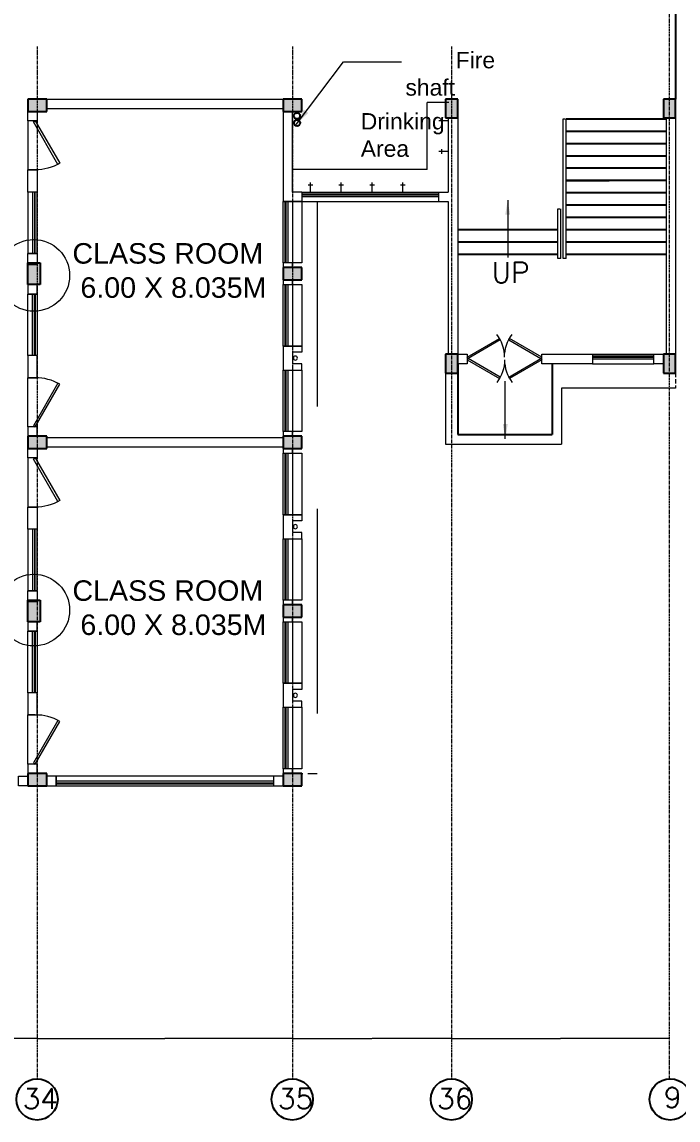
# Model space of a CAD drawing. Header units: inches. Extents: x 719368 to 6315912, y -2624014 to 446967.
# Drawn here: x 6135865 to 6151884, y -2497100 to -2470300 of the extents above; entities that cross this region are included whole.
import ezdxf
from ezdxf.lldxf.tags import DXFTag

# ---------------------------------------------------------------- set-up
doc = ezdxf.new("R2010")
doc.units = ezdxf.units.IN
doc.header["$LTSCALE"] = 20
doc.header["$MEASUREMENT"] = 0
doc.header["$PDMODE"] = 3
for name, pattern in [('CENTER', [2, 1.25, -0.25, 0.25, -0.25]), ('CENTER2', [1.125, 0.75, -0.125, 0.125, -0.125]), ('DASHED2', [0.375, 0.25, -0.125]), ('HIDDEN', [0.375, 0.25, -0.125])]:
    doc.linetypes.add(name, pattern=pattern)
doc.layers.get('0').update_dxf_attribs({"color": 51, "lineweight": 30})
doc.layers.get('Defpoints').update_dxf_attribs({"lineweight": 25})
for name, color, linetype in [('BL', 1, 'Continuous'), ('expension joint', 248, 'Continuous'), ('grid text', 140, 'Continuous'), ('STAIRS', 1, 'Continuous')]:
    doc.layers.add(name, color=color, linetype=linetype)
for name, color, linetype, lineweight in [('CLL LEV.', 252, 'Continuous', 18), ('COLUMN', 2, 'Continuous', 25), ('DIM', 7, 'Continuous', 13), ('DOOR', 43, 'Continuous', 13), ('FIXTURE', 15, 'DASHDOT', 9), ('glass', 5, 'Continuous', 18), ('GRID', 202, 'CENTER', 5), ('PROJ.', 30, 'DASHED2', 13), ('Railing', 34, 'Continuous', 20), ('Text', 7, 'Continuous', 15), ('Ventilator', 6, 'DASHED', 20), ('WALL', 1, 'Continuous', 18), ('window', 71, 'Continuous', 18), ('Window-Wall', 7, 'Continuous', 20)]:
    doc.layers.add(name, color=color, linetype=linetype, lineweight=lineweight)
doc.styles.add('L120', font='simplex.shx', dxfattribs={"height": 1})
doc.styles.add('Tabrej', font='romans.shx')
tags = doc.linetypes.add('DASHDOT', pattern=[1, 0.5, -0.25, 0, -0.25]).pattern_tags.tags
tags[10:11] = [DXFTag(74, 4), DXFTag(75, 0), DXFTag(340, '0'), DXFTag(46, 1.0), DXFTag(50, 0.0), DXFTag(44, 0.0), DXFTag(45, 0.0)]
tags[8:9] = [DXFTag(74, 4), DXFTag(75, 0), DXFTag(340, '0'), DXFTag(46, 1.0), DXFTag(50, 0.0), DXFTag(44, 0.0), DXFTag(45, 0.0)]
tags[6:7] = [DXFTag(74, 4), DXFTag(75, 0), DXFTag(340, '0'), DXFTag(46, 1.0), DXFTag(50, 0.0), DXFTag(44, 0.0), DXFTag(45, 0.0)]
tags[4:5] = [DXFTag(74, 4), DXFTag(75, 0), DXFTag(340, '0'), DXFTag(46, 1.0), DXFTag(50, 0.0), DXFTag(44, 0.0), DXFTag(45, 0.0)]
tags = doc.linetypes.add('DASHED', pattern=[0.75, 0.5, -0.25]).pattern_tags.tags
tags[6:7] = [DXFTag(74, 4), DXFTag(75, 0), DXFTag(340, '0'), DXFTag(46, 1.0), DXFTag(50, 0.0), DXFTag(44, 0.0), DXFTag(45, 0.0)]
tags[4:5] = [DXFTag(74, 4), DXFTag(75, 0), DXFTag(340, '0'), DXFTag(46, 1.0), DXFTag(50, 0.0), DXFTag(44, 0.0), DXFTag(45, 0.0)]
doc.dimstyles.new('Current Dim style', dxfattribs={"dimscale": 0.3, "dimtxt": 1.8, "dimasz": 1.2, "dimexe": 0.18, "dimexo": 1, "dimgap": 0.09, "dimtad": 0, "dimzin": 0, "dimdsep": 46, "dimtxsty": 'Tabrej', "dimcen": 0.09, "dimclrd": 256, "dimclre": 256, "dimclrt": 7, "dimadec": 0, "dimazin": 0, "dimtfac": 1, "dimtofl": 0, "dimtmove": 2, "dimatfit": 3, "dimfxl": 1, "dimtolj": 1, "dimtzin": 0, "dimlwd": -1, "dimlwe": -1, "dimarcsym": 1})
doc.dimstyles.new('DIM', dxfattribs={"dimtxt": 0.8, "dimasz": 0.4, "dimexe": 0.18, "dimexo": 0.0625, "dimgap": 0.1, "dimtad": 0, "dimdec": 3, "dimzin": 0, "dimdsep": 46, "dimtxsty": 'Tabrej', "dimcen": 0, "dimclrd": 251, "dimclre": 256, "dimclrt": 7, "dimadec": 0, "dimazin": 0, "dimtfac": 1, "dimtdec": 3, "dimtofl": 0, "dimtmove": 0, "dimatfit": 3, "dimfxl": 1, "dimtolj": 1, "dimtzin": 0, "dimlwd": -1, "dimlwe": -1, "dimarcsym": 0})

# ---------------------------------------------------------------- blocks, each defined once
blk = doc.blocks.new('1.5 M Window')
at = {"layer": 'CLL LEV.'}
for p, q in [((-0.23, 0), (-0.46, 0)), ((-0.46, 0), (-0.46, -1.5)), ((-0.46, -1.5), (-0.23, -1.5))]:
    blk.add_line(p, q, dxfattribs=at)
at = {"layer": 'window'}
for p, q in [((-0.065, 0), (-0.065, -1.5)), ((-0.05, -1.5), (-0.05, 0))]:
    blk.add_line(p, q, dxfattribs=at)
at = {"layer": 'Window-Wall'}
for p, q in [((0, 0), (-0.23, 0)), ((-0.23, 0), (-0.23, -1.5)), ((-0.115, 0), (-0.115, -1.5)), ((0, -1.5), (0, 0)), ((-0.23, -1.5), (0, -1.5))]:
    blk.add_line(p, q, dxfattribs=at)
blk = doc.blocks.new('VENTILATOR')
at = {"layer": 'Ventilator', "ltscale": 0.02}
for p, q in [((-0.18, -1.5), (-0.18, 0)), ((-0.165, 0), (-0.165, -1.5))]:
    blk.add_line(p, q, dxfattribs=at)
at = {"layer": 'Window-Wall'}
for p, q in [((-0.23, 0), (0, 0)), ((-0.23, -1.5), (-0.23, 0)), ((-0.115, 0), (-0.115, -1.5)), ((0, 0), (0, -1.5)), ((-0.23, -1.5), (0, -1.5))]:
    blk.add_line(p, q, dxfattribs=at)
blk = doc.blocks.new('C3')
at = {"layer": 'COLUMN'}
h = blk.add_hatch(color=7, dxfattribs=at)
h.dxf.hatch_style = 1
h.paths.add_polyline_path([(0.3, 0), (0, 0), (0, -0.53), (0.3, -0.53)])
for p, q in [((0, 0), (0, -0.53)), ((0.3, 0), (0, 0)), ((0.3, -0.53), (0.3, 0)), ((0, -0.53), (0.3, -0.53))]:
    blk.add_line(p, q, dxfattribs=at)
blk = doc.blocks.new('CU')
at = {"layer": 'WALL', "linetype": 'CENTER2'}
h = blk.add_hatch(color=256, dxfattribs=at)
h.dxf.hatch_style = 1
h.paths.add_polyline_path([(0, 0.035), (0, -0.265), (0.46, -0.265), (0.46, 0.035)])
at = {"layer": 'COLUMN', "linetype": 'CENTER2'}
blk.add_lwpolyline([(0, 0.035), (0, -0.265), (0.46, -0.265), (0.46, 0.035), (0, 0.035)], dxfattribs=at)
blk = doc.blocks.new('New Shaft')
at = {"layer": 'FIXTURE'}
blk.add_circle((0.327, -0.302), 0.05, dxfattribs=at)
at = {"layer": 'WALL'}
for p, q in [((0.035, 0), (0.62, 0)), ((0.035, 0), (0.035, -0.46)), ((0.185, -0.46), (0.185, -0.23)), ((0.185, -0.23), (0.47, -0.23)), ((0.47, -0.46), (0.47, -0.23)), ((0.62, 0), (0.62, -0.46)), ((0.035, -0.46), (0.185, -0.46)), ((0.62, -0.46), (0.47, -0.46))]:
    blk.add_line(p, q, dxfattribs=at)
blk = doc.blocks.new('*U81')
for p, q in [((0, 0), (0, 6)), ((40, 0), (40, 6))]:
    blk.add_line(p, q)
blk.add_lwpolyline([(0, 0), (34.64, -20), (35.52, -18.48), (0.88, 1.52)], close=True)
blk.add_arc((0, 0), 40, 330, 360)
blk = doc.blocks.new('New Doors')
at = {"layer": 'DOOR'}
blk.add_line((0, 0.18), (1.199, 0.18), dxfattribs=at)
at = {"layer": 'DOOR', "xscale": 0.0299845412869386, "yscale": 0.0299845412869386, "zscale": 0.0299845412869386}
blk.add_blockref('*U81', (0, 0), dxfattribs=at)
blk = doc.blocks.new('A$C65A3360F')
at = {"layer": 'FIXTURE', "linetype": 'CENTER2'}
for p, q in [((0, 0), (-0.23, 0)), ((0, 0), (-0.23, 0)), ((-0.166, 0.057), (-0.166, 0)), ((-0.166, 0.057), (-0.166, 0)), ((-0.166, 0), (-0.166, -0.057)), ((-0.166, 0), (-0.166, -0.057))]:
    blk.add_line(p, q, dxfattribs=at)
blk = doc.blocks.new('Door - Left Hung 36 in.')
blk.add_lwpolyline([(0.8, -1.3), (0, 0), (31.2, 18), (31.9, 16.7)], close=True)
blk.add_arc((0, 0), 36, 0, 37.3101)
blk = doc.blocks.new('*D697')
at = {"layer": 'Defpoints', "color": 0, "transparency": 16777216}
for p in [(6146355, -2495112), (6146355, -2495112), (6151675, -2495112)]:
    blk.add_point(p, dxfattribs=at)
at = {"layer": 'DIM', "transparency": 16777216}
for p, q in [((6146355, -2495112), (6146355, -2495112)), ((6151675, -2495112), (6151675, -2495112))]:
    blk.add_line(p, q, dxfattribs=at)
at = {"layer": 'DIM', "color": 251, "transparency": 16777216}
for p, q in [((6146356, -2495112), (6149013, -2495112)), ((6151675, -2495112), (6149017, -2495112))]:
    blk.add_line(p, q, dxfattribs=at)
for points in [[(6146356, -2495112), (6146356, -2495112), (6146355, -2495112)], [(6151675, -2495112), (6151675, -2495112), (6151675, -2495112)]]:
    blk.add_solid(points, dxfattribs=at)
at = {"layer": 'DIM', "color": 7, "transparency": 16777216, "insert": (6149015, -2495112), "char_height": 0.5, "attachment_point": 5, "style": 'Tabrej'}
blk.add_mtext('\\A1;5319.977', dxfattribs=at)
blk = doc.blocks.new('*D698')
at = {"layer": 'Defpoints', "color": 0, "transparency": 16777216}
for p in [(6142470, -2495112), (6142470, -2495112), (6146355, -2495112)]:
    blk.add_point(p, dxfattribs=at)
at = {"layer": 'DIM', "transparency": 16777216}
for p, q in [((6142470, -2495112), (6142470, -2495112)), ((6146355, -2495112), (6146355, -2495112))]:
    blk.add_line(p, q, dxfattribs=at)
at = {"layer": 'DIM', "color": 251, "transparency": 16777216}
for p, q in [((6142471, -2495112), (6144411, -2495112)), ((6146355, -2495112), (6144414, -2495112))]:
    blk.add_line(p, q, dxfattribs=at)
for points in [[(6142471, -2495112), (6142471, -2495112), (6142470, -2495112)], [(6146355, -2495112), (6146355, -2495112), (6146355, -2495112)]]:
    blk.add_solid(points, dxfattribs=at)
at = {"layer": 'DIM', "color": 7, "transparency": 16777216, "insert": (6144413, -2495112), "char_height": 0.5, "attachment_point": 5, "style": 'Tabrej'}
blk.add_mtext('\\A1;3885.001', dxfattribs=at)
blk = doc.blocks.new('*D699')
at = {"layer": 'Defpoints', "color": 0, "transparency": 16777216}
for p in [(6136240, -2495112), (6136240, -2495112), (6142470, -2495112)]:
    blk.add_point(p, dxfattribs=at)
at = {"layer": 'DIM', "transparency": 16777216}
for p, q in [((6136240, -2495112), (6136240, -2495112)), ((6142470, -2495112), (6142470, -2495112))]:
    blk.add_line(p, q, dxfattribs=at)
at = {"layer": 'DIM', "color": 251, "transparency": 16777216}
for p, q in [((6136241, -2495112), (6139353, -2495112)), ((6142470, -2495112), (6139357, -2495112))]:
    blk.add_line(p, q, dxfattribs=at)
for points in [[(6136241, -2495112), (6136241, -2495112), (6136240, -2495112)], [(6142470, -2495112), (6142470, -2495112), (6142470, -2495112)]]:
    blk.add_solid(points, dxfattribs=at)
at = {"layer": 'DIM', "color": 7, "transparency": 16777216, "insert": (6139355, -2495112), "char_height": 0.5, "attachment_point": 5, "style": 'Tabrej'}
blk.add_mtext('\\A1;6230.023', dxfattribs=at)
blk = doc.blocks.new('*D700')
at = {"layer": 'Defpoints', "color": 0, "transparency": 16777216}
for p in [(6132010, -2495112), (6132010, -2495112), (6136240, -2495112)]:
    blk.add_point(p, dxfattribs=at)
at = {"layer": 'DIM', "transparency": 16777216}
for p, q in [((6132010, -2495112), (6132010, -2495112)), ((6136240, -2495112), (6136240, -2495112))]:
    blk.add_line(p, q, dxfattribs=at)
at = {"layer": 'DIM', "color": 251, "transparency": 16777216}
for p, q in [((6132011, -2495112), (6134123, -2495112)), ((6136240, -2495112), (6134127, -2495112))]:
    blk.add_line(p, q, dxfattribs=at)
for points in [[(6132011, -2495112), (6132011, -2495112), (6132010, -2495112)], [(6136240, -2495112), (6136240, -2495112), (6136240, -2495112)]]:
    blk.add_solid(points, dxfattribs=at)
at = {"layer": 'DIM', "color": 7, "transparency": 16777216, "insert": (6134125, -2495112), "char_height": 0.5, "attachment_point": 5, "style": 'Tabrej'}
blk.add_mtext('\\A1;4229.998', dxfattribs=at)
blk = doc.blocks.new('GROUND FLOOR')
at = {"layer": 'BL'}
for centre in [(-16.6339, 20.4333), (-16.6286, 20.2593)]:
    blk.add_circle(centre, 0.075, dxfattribs=at)
at = {"layer": 'expension joint'}
blk.add_line((-7.3864, 24.1935), (-7.3864, 20.8435), dxfattribs=at)
at = {"layer": 'FIXTURE'}
for p, q in [((-12.9264, 20.761), (-13.4564, 20.761)), ((-13.4564, 19.126), (-13.4564, 20.7606)), ((-13.4564, 19.126), (-16.7414, 19.126))]:
    blk.add_line(p, q, dxfattribs=at)
at = {"layer": 'glass', "lineweight": 5}
for p, q in [((-16.5114, 18.5335), (-13.1664, 18.5335)), ((-13.1664, 18.4985), (-16.5114, 18.4985)), ((-9.4164, 14.5735), (-7.9164, 14.5735)), ((-7.9164, 14.5385), (-9.4164, 14.5385))]:
    blk.add_line(p, q, dxfattribs=at)
at = {"layer": 'PROJ.'}
for p, q in [((-16.7414, 18.3435), (-16.1414, 18.3435)), ((-16.1414, 18.3435), (-16.1414, 4.3835)), ((-13.0064, 14.1535), (-13.0064, 12.4235)), ((-10.1744, 13.7835), (-10.1744, 12.4235)), ((-7.3864, 13.7835), (-10.1744, 13.7835)), ((-13.0064, 12.4235), (-10.1744, 12.4235))]:
    blk.add_line(p, q, dxfattribs=at)
at = {"layer": 'PROJ.', "ltscale": 0.02}
blk.add_line((-7.3864, 14.1535), (-7.3864, 13.7835), dxfattribs=at)
at = {"layer": 'PROJ.', "ltscale": 0.05}
blk.add_line((-16.7414, 4.3835), (-16.1414, 4.3835), dxfattribs=at)
at = {"layer": 'Railing', "linetype": 'DASHED'}
for p, q in [((-10.1364, 18.5285), (-10.1364, 20.3615)), ((-10.0564, 18.5285), (-10.0564, 20.3615)), ((-10.1364, 16.9535), (-10.1364, 18.5285)), ((-10.0564, 16.9535), (-10.0564, 18.5285)), ((-10.2664, 16.9535), (-10.2664, 18.168)), ((-10.1864, 16.9535), (-10.1864, 18.168)), ((-10.1864, 16.9535), (-10.2664, 16.9535)), ((-10.0564, 16.9535), (-10.1364, 16.9535))]:
    blk.add_line(p, q, dxfattribs=at)
at = {"layer": 'Railing', "linetype": 'HIDDEN', "ltscale": 0.01}
for p, q in [((-10.1364, 20.3615), (-10.0564, 20.3615)), ((-10.2664, 18.168), (-10.1864, 18.168))]:
    blk.add_line(p, q, dxfattribs=at)
at = {"layer": 'STAIRS'}
for p, q in [((-7.6164, 20.3535), (-10.0564, 20.3535)), ((-7.6164, 20.0535), (-10.0564, 20.0535)), ((-7.6164, 19.7535), (-10.0564, 19.7535)), ((-7.6164, 19.4535), (-10.0564, 19.4535)), ((-7.6164, 19.1535), (-10.0564, 19.1535)), ((-7.6164, 18.8535), (-10.0564, 18.8535)), ((-10.0564, 18.8535), (-9.0063, 18.8535)), ((-7.6164, 18.5535), (-10.0564, 18.5535)), ((-7.6164, 18.2535), (-10.0564, 18.2535)), ((-7.6164, 17.9535), (-10.0564, 17.9535)), ((-10.2664, 17.6535), (-12.7064, 17.6535)), ((-7.6164, 17.6535), (-10.0564, 17.6535)), ((-10.2664, 17.3535), (-12.7064, 17.3535)), ((-7.6164, 17.3535), (-10.0564, 17.3535)), ((-10.2664, 17.0535), (-12.7064, 17.0535)), ((-7.6164, 17.0535), (-10.0564, 17.0535)), ((-12.7064, 14.3835), (-12.7064, 12.6535)), ((-10.4044, 14.3835), (-10.4044, 12.6535)), ((-12.7064, 12.6535), (-10.4044, 12.6535))]:
    blk.add_line(p, q, dxfattribs=at)
at = {"layer": 'WALL'}
for p, q in [((-22.7414, 20.8435), (-16.9714, 20.8435)), ((-22.7414, 20.6135), (-16.9714, 20.6135)), ((-16.7414, 20.5435), (-16.9714, 20.5435)), ((-16.9714, 20.5435), (-16.9714, 18.3435)), ((-12.9364, 20.3835), (-12.9364, 18.5735)), ((-12.7064, 20.3835), (-12.7064, 14.6135)), ((-7.6164, 20.3835), (-7.6164, 14.6135)), ((-7.3864, 20.3835), (-7.3864, 14.6135)), ((-16.5114, 18.5735), (-16.7414, 18.5735)), ((-16.5114, 18.5735), (-16.5114, 18.3435)), ((-13.1664, 18.5735), (-12.9364, 18.5735)), ((-13.1664, 18.3435), (-13.1664, 18.5735)), ((-16.5114, 18.3435), (-16.9714, 18.3435)), ((-13.1664, 18.3435), (-12.9364, 18.3435)), ((-12.9364, 18.3435), (-12.9364, 14.6135)), ((-23.2014, 16.8085), (-22.9714, 16.8085)), ((-16.9714, 12.5785), (-22.7414, 12.5785)), ((-16.9714, 12.3485), (-22.7414, 12.3485)), ((-23.2014, 8.5785), (-22.9714, 8.5785))]:
    blk.add_line(p, q, dxfattribs=at)
for points in [[(-23.2014, 20.5435), (-22.9714, 20.5435), (-22.9714, 20.3135), (-23.2014, 20.3135), (-23.2014, 20.5435)], [(-16.7414, 18.5735), (-16.7414, 20.5435)], [(-23.2014, 17.0735), (-22.9714, 17.0735), (-22.9714, 16.8435), (-23.2014, 16.8435), (-23.2014, 17.0735)], [(-16.7414, 16.8435), (-16.9714, 16.8435), (-16.9714, 16.7285), (-16.7414, 16.7285), (-16.7414, 16.8435)], [(-16.7414, 16.4285), (-16.9714, 16.4285), (-16.9714, 16.3135), (-16.7414, 16.3135), (-16.7414, 16.4285)], [(-23.2014, 16.0835), (-22.9714, 16.0835), (-22.9714, 16.3135), (-23.2014, 16.3135), (-23.2014, 16.0835)], [(-12.7064, 14.6135), (-12.4764, 14.6135), (-12.4764, 14.3835), (-12.7064, 14.3835), (-12.7064, 14.6135)], [(-7.9164, 14.6135), (-7.6864, 14.6135), (-7.6864, 14.3835), (-7.9164, 14.3835), (-7.9164, 14.6135)], [(-23.2014, 12.6135), (-22.9714, 12.6135), (-22.9714, 12.8435), (-23.2014, 12.8435), (-23.2014, 12.6135)], [(-16.7414, 12.7285), (-16.9714, 12.7285), (-16.9714, 12.6135), (-16.7414, 12.6135), (-16.7414, 12.7285)], [(-16.7414, 12.7285), (-16.9714, 12.7285), (-16.9714, 12.6135), (-16.7414, 12.6135), (-16.7414, 12.7285)], [(-23.2014, 12.3135), (-22.9714, 12.3135), (-22.9714, 12.0835), (-23.2014, 12.0835), (-23.2014, 12.3135)], [(-16.7414, 12.3135), (-16.9714, 12.3135), (-16.9714, 12.1985), (-16.7414, 12.1985), (-16.7414, 12.3135)], [(-23.2014, 8.8435), (-22.9714, 8.8435), (-22.9714, 8.6135), (-23.2014, 8.6135), (-23.2014, 8.8435)], [(-16.7414, 8.6135), (-16.9714, 8.6135), (-16.9714, 8.4985), (-16.7414, 8.4985), (-16.7414, 8.6135)], [(-23.2014, 7.8535), (-22.9714, 7.8535), (-22.9714, 8.0835), (-23.2014, 8.0835), (-23.2014, 7.8535)], [(-16.7414, 8.1985), (-16.9714, 8.1985), (-16.9714, 8.0835), (-16.7414, 8.0835), (-16.7414, 8.1985)], [(-23.2014, 4.3835), (-22.9714, 4.3835), (-22.9714, 4.6135), (-23.2014, 4.6135), (-23.2014, 4.3835)], [(-23.2014, 4.0835), (-23.4314, 4.0835), (-23.4314, 4.3135), (-23.2014, 4.3135), (-23.2014, 4.0835)], [(-22.7414, 4.0835), (-22.5114, 4.0835), (-22.5114, 4.3135), (-22.7414, 4.3135), (-22.7414, 4.0835)], [(-17.2014, 4.0835), (-16.9714, 4.0835), (-16.9714, 4.3135), (-17.2014, 4.3135), (-17.2014, 4.0835)], [(-16.7414, 4.4985), (-16.9714, 4.4985), (-16.9714, 4.3835), (-16.7414, 4.3835), (-16.7414, 4.4985)], [(-16.7414, 4.4985), (-16.9714, 4.4985), (-16.9714, 4.3835), (-16.7414, 4.3835), (-16.7414, 4.4985)]]:
    blk.add_lwpolyline(points, dxfattribs=at)
for points in [[(-23.2016, 19.1141), (-22.9714, 19.1141), (-22.9714, 18.5735), (-23.2016, 18.5735)], [(-23.2016, 14.0428), (-22.9714, 14.0428), (-22.9714, 14.5835), (-23.2016, 14.5835)], [(-10.652, 14.6135), (-9.4164, 14.6135), (-9.4164, 14.3835), (-10.652, 14.3835)], [(-23.2016, 10.8841), (-22.9714, 10.8841), (-22.9714, 10.3435), (-23.2016, 10.3435)], [(-23.2016, 5.8128), (-22.9714, 5.8128), (-22.9714, 6.3535), (-23.2016, 6.3535)]]:
    blk.add_lwpolyline(points, close=True, dxfattribs=at)
at = {"layer": 'window'}
for p, q in [((-17.2014, 4.1485), (-22.5114, 4.1485)), ((-22.5114, 4.1335), (-17.2014, 4.1335))]:
    blk.add_line(p, q, dxfattribs=at)
at = {"layer": 'Window-Wall', "lineweight": 15}
for p, q in [((-16.5114, 18.5735), (-13.1664, 18.5735)), ((-13.1664, 18.4585), (-16.5114, 18.4585)), ((-16.5114, 18.3435), (-13.1664, 18.3435)), ((-9.4164, 14.6135), (-7.9164, 14.6135)), ((-9.4164, 14.6135), (-9.4164, 14.3835)), ((-7.9164, 14.4985), (-9.4164, 14.4985)), ((-9.4164, 14.3835), (-7.9164, 14.3835))]:
    blk.add_line(p, q, dxfattribs=at)
at = {"layer": 'Window-Wall'}
for p, q in [((-17.2014, 4.3135), (-22.5114, 4.3135)), ((-22.5114, 4.3135), (-22.5114, 4.0835)), ((-17.2014, 4.1985), (-22.5114, 4.1985)), ((-22.5114, 4.0835), (-17.2014, 4.0835))]:
    blk.add_line(p, q, dxfattribs=at)
at = {"layer": 'COLUMN', "linetype": 'CENTER2'}
for p in [(-23.2014, 20.8085), (-16.9714, 20.8085), (-16.9714, 16.6935), (-23.2014, 12.5785), (-16.9714, 12.5785), (-16.9714, 8.4635), (-23.2014, 4.3485), (-16.9714, 4.3485)]:
    blk.add_blockref('CU', p, dxfattribs=at)
at = {"layer": 'COLUMN', "linetype": 'CENTER2', "rotation": 270}
for p in [(-12.7414, 20.8435), (-7.4214, 20.8435), (-12.7414, 14.6135), (-7.4214, 14.6135)]:
    blk.add_blockref('CU', p, dxfattribs=at)
at = {"layer": 'COLUMN', "color": 5, "xscale": -1}
for p in [(-22.9014, 16.8435), (-22.9014, 8.6135)]:
    blk.add_blockref('C3', p, dxfattribs=at)
at = {"layer": 'DOOR', "extrusion": (0, 0, -1), "xscale": -0.02527777777140727, "yscale": 0.02527777777140727, "zscale": -0.02527777777140727}
blk.add_blockref('Door - Left Hung 36 in.', (12.4747, 14.5463), dxfattribs=at)
at = {"layer": 'DOOR', "xscale": -0.02527777777140727, "yscale": 0.02527777777140727, "zscale": 0.0252777777714073}
blk.add_blockref('Door - Left Hung 36 in.', (-10.6547, 14.5463), dxfattribs=at)
at = {"layer": 'DOOR', "xscale": -0.02527777777140727, "yscale": 0.02527777777140727, "zscale": 0.0252777777714073, "rotation": 180}
blk.add_blockref('Door - Left Hung 36 in.', (-12.4747, 14.4806), dxfattribs=at)
at = {"layer": 'DOOR', "extrusion": (0, 0, -1), "xscale": -0.02527777777140727, "yscale": 0.02527777777140727, "zscale": -0.02527777777140727, "rotation": 180}
blk.add_blockref('Door - Left Hung 36 in.', (10.6547, 14.4806), dxfattribs=at)
at = {"layer": 'FIXTURE'}
for p in [(-12.9364, 20.3135), (-12.9364, 19.5635)]:
    blk.add_blockref('A$C65A3360F', p, dxfattribs=at)
at = {"layer": 'FIXTURE', "rotation": 270}
for p in [(-16.2989, 18.5735), (-15.5489, 18.5735), (-14.7989, 18.5735), (-14.0489, 18.5735)]:
    blk.add_blockref('A$C65A3360F', p, dxfattribs=at)
at = {"layer": 'WALL', "xscale": -1, "rotation": 90}
for name, p in [('New Doors', (-23.0217, 20.3135)), ('New Shaft', (-16.9714, 14.8485)), ('New Doors', (-23.0217, 12.0835)), ('New Shaft', (-16.9714, 10.7335)), ('New Shaft', (-16.9714, 6.6185))]:
    blk.add_blockref(name, p, dxfattribs=at)
at = {"layer": 'WALL', "xscale": -1}
for name, p in [('VENTILATOR', (-23.2014, 18.5735)), ('1.5 M Window', (-16.9714, 18.3435)), ('1.5 M Window', (-16.9714, 16.3135)), ('1.5 M Window', (-16.9714, 14.2285)), ('1.5 M Window', (-16.9714, 12.1985)), ('VENTILATOR', (-23.2014, 10.3435)), ('1.5 M Window', (-16.9714, 10.1135)), ('1.5 M Window', (-16.9714, 8.0835)), ('1.5 M Window', (-16.9714, 5.9985))]:
    blk.add_blockref(name, p, dxfattribs=at)
at = {"layer": 'WALL'}
for name, p, rotation in [('VENTILATOR', (-23.2014, 14.5835), 180), ('New Doors', (-23.0217, 12.8435), 90), ('VENTILATOR', (-23.2014, 6.3535), 180), ('New Doors', (-23.0217, 4.6135), 90)]:
    blk.add_blockref(name, p, dxfattribs=dict(at, rotation=rotation))
at = {"layer": 'Text', "lineweight": 30, "char_height": 0.4, "attachment_point": 1, "style": 'L120'}
for s, width, insert in [('\\pi1.2275;{\\fArial|b0|i0|c0|p34;Fire shaft}', 2.454924, (-13.9837, 21.9936)), ('\\pi2.2253;{\\fArial|b0|i0|c0|p34;Drinking\\PArea}', 4.450523, (-17.2998, 20.5005))]:
    blk.add_mtext_dynamic_manual_height_columns(s, width=width, gutter_width=5, heights=[0], dxfattribs=dict(at, insert=insert))
at = {"layer": 'Text', "lineweight": 30, "char_height": 0.5, "attachment_point": 1, "style": 'L120'}
for s, insert, width in [('{\\fArial|b0|i0|c0|p34;CLASS ROOM\\P 6.00 X 8.035M}', (-22.1134, 17.3269), 9.930816), ('UP', (-11.8778, 16.8611), 1.001447), ('{\\fArial|b0|i0|c0|p34;CLASS ROOM\\P 6.00 X 8.035M}', (-22.1134, 9.0969), 9.930816)]:
    blk.add_mtext(s, dxfattribs=dict(at, insert=insert, width=width))
at = {"layer": 'DIM'}
blk.add_leader([(-16.6517, 20.2247), (-15.4952, 21.754), (-14.0828, 21.754)], dimstyle='DIM', override={"dimgap": 0.1, "dimtad": 0, "dimarcsym": 1}, dxfattribs=at)
for points in [[(-11.4864, 18.3792), (-11.4864, 16.9745)], [(-11.5455, 12.5497), (-11.5455, 13.9544)]]:
    blk.add_leader(points, dimstyle='Current Dim style', dxfattribs=at)

msp = doc.modelspace()

# ---------------------------------------------------------------- linework, layer by layer
at = {"layer": 'DIM'}
for centre in [(6136153.7893, -2476485.558), (6136153.7893, -2484654.2896)]:
    msp.add_circle(centre, 875.4877, dxfattribs=at)
at = {"layer": 'GRID', "color": 190, "ltscale": 3}
msp.add_line((6151675.2345, -2496093.1022), (6151675.2345, -2447550.7712), dxfattribs=at)
at = {"layer": 'GRID', "ltscale": 3}
for p, q in [((6136240.2331, -2470896.3637), (6136240.2331, -2496093.1022)), ((6142470.2557, -2470896.3637), (6142470.2557, -2496093.1022)), ((6146355.2572, -2470896.3637), (6146355.2572, -2496093.1022))]:
    msp.add_line(p, q, dxfattribs=at)
at = {"layer": 'grid text'}
for centre in [(6136234.6732, -2496596.6779), (6142464.6959, -2496596.6779), (6146349.6974, -2496596.6779)]:
    msp.add_circle(centre, 503.6064, dxfattribs=at)
at = {"layer": 'grid text', "color": 190}
msp.add_circle((6151693.4478, -2496596.3792), 503.6064, dxfattribs=at)

# ---------------------------------------------------------------- block references
at = {"layer": 'Window-Wall', "xscale": 1000, "yscale": 1000, "zscale": 1000}
msp.add_blockref('GROUND FLOOR', (6159211.6218, -2493025.1526), dxfattribs=at)

# ---------------------------------------------------------------- texts
at = {"layer": 'grid text', "char_height": 500, "attachment_point": 1, "style": 'Tabrej'}
for s, insert in [('34', (6135886.237, -2496328.1613)), ('35', (6142116.2597, -2496328.1613)), ('36', (6146001.2612, -2496328.1613))]:
    msp.add_mtext_dynamic_manual_height_columns(s, width=0.5, gutter_width=24, heights=[0], dxfattribs=dict(at, insert=insert))
at = {"layer": 'grid text', "color": 190, "insert": (6151537.3729, -2496300.0978), "char_height": 500, "attachment_point": 1, "style": 'Tabrej'}
msp.add_mtext_dynamic_manual_height_columns('9', width=0.5, gutter_width=24, heights=[0], dxfattribs=at)

# ---------------------------------------------------------------- dimensions: what is measured, and where the dimension line sits
at = {"layer": 'DIM'}
for base, p1, p2, picture, middle in [((6132010.2347, -2495111.9245), (6136240.2331, -2495111.9245), (6132010.2347, -2495111.9245), '*D700', (6134125.2339, -2495111.9245)), ((6136240.2331, -2495111.9245), (6142470.2557, -2495111.9245), (6136240.2331, -2495111.9245), '*D699', (6139355.2444, -2495111.9245)), ((6142470.25574, -2495111.92447), (6146355.2572, -2495111.92447), (6142470.25574, -2495111.92447), '*D698', (6144412.75647, -2495111.92447)), ((6146355.2572, -2495111.9245), (6151675.2345, -2495111.9245), (6146355.2572, -2495111.9245), '*D697', (6149015.2459, -2495111.9245))]:
    dim = msp.add_linear_dim(base=base, p1=p1, p2=p2, dimstyle='DIM', override={"dimtxt": 0.5, "dimasz": 0.5, "dimtmove": 1, "dimarcsym": 1}, dxfattribs=at)
    dim.commit()
    dim.dimension.update_dxf_attribs({"geometry": picture, "text_midpoint": middle})

doc.saveas('drawing.dxf')
